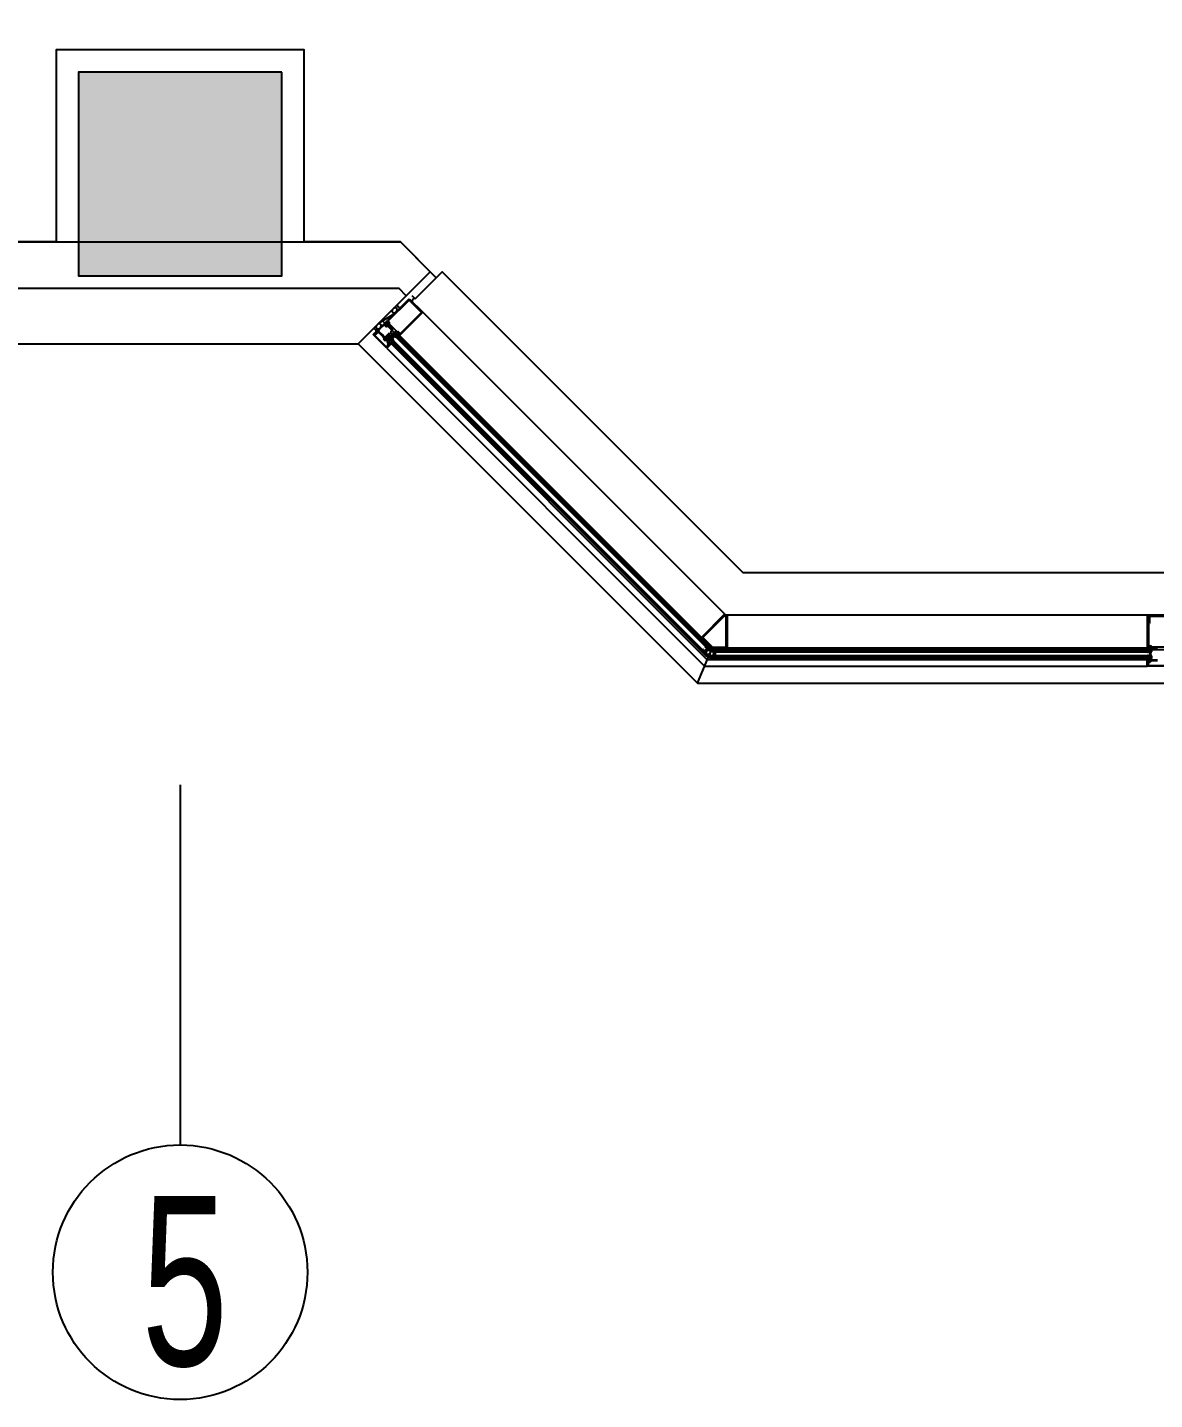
# Model space of a CAD drawing. Header units: inches. Extents: x -71 to 4528, y -885 to 4524.
# Drawn here: x 762 to 894.9, y -84.4 to 77.3 of the extents above; entities that cross this region are included whole.
import ezdxf

# ---------------------------------------------------------------- set-up
doc = ezdxf.new("R2010")
doc.units = ezdxf.units.IN
doc.header["$LTSCALE"] = 96
doc.header["$MEASUREMENT"] = 0
for name, color, linetype in [('A-Anno-Bldg', 7, 'Continuous'), ('A-Bldg-Patt', 5, 'Continuous'), ('A-Cols-Bldg', 235, 'Continuous'), ('A-Glaz-Exst', 53, 'Continuous'), ('A-Wall-Bldg', 235, 'Continuous')]:
    doc.layers.add(name, color=color, linetype=linetype)
doc.layers.add('Viewport', color=14, linetype='Continuous', plot=False)
doc.styles.add('XFINE_1-8', font='ARIALN.TTF', dxfattribs={"width": 0.8, "height": 10})

msp = doc.modelspace()

# ---------------------------------------------------------------- hatches: boundary and pattern name
at = {"layer": 'A-Bldg-Patt'}
msp.add_hatch(color=256, dxfattribs=at).paths.add_polyline_path([(792, 72), (768, 72), (768, 48), (792, 48)])

# ---------------------------------------------------------------- linework, layer by layer
at = {"layer": 'A-Anno-Bldg'}
msp.add_lwpolyline([(780, -11.98), (780, -54.43)], dxfattribs=at)
msp.add_circle((780, -69.43), 15, dxfattribs=at)
at = {"layer": 'A-Cols-Bldg'}
msp.add_lwpolyline([(792, 72), (768, 72), (768, 48), (792, 48)], close=True, dxfattribs=at)
at = {"layer": 'A-Glaz-Exst'}
for p, q in [((806.92, 45.22), (807.01, 45.31)), ((807.01, 45.31), (808.6, 43.72)), ((804.87, 43.88), (803.45, 42.46)), ((806.92, 45.22), (804.43, 42.73)), ((804.54, 42.71), (806.98, 45.15)), ((805.22, 43.52), (804.87, 43.88)), ((805, 43.92), (804.99, 43.89)), ((804.99, 43.89), (804.99, 43.87)), ((804.99, 43.87), (804.99, 43.84)), ((804.99, 43.84), (804.99, 43.82)), ((804.99, 43.82), (804.99, 43.8)), ((804.99, 43.8), (805, 43.77)), ((805.01, 43.97), (805, 43.95)), ((805, 43.95), (805, 43.92)), ((805, 43.77), (805.01, 43.75)), ((805.02, 44), (805.01, 43.97)), ((805.01, 43.75), (805.02, 43.73)), ((805.04, 44.02), (805.02, 44)), ((805.02, 43.73), (805.03, 43.72)), ((805.03, 43.72), (805.05, 43.7)), ((805.05, 44.05), (805.04, 44.02)), ((805.07, 44.07), (805.05, 44.05)), ((805.05, 43.7), (805.06, 43.68)), ((805.06, 43.68), (805.08, 43.67)), ((805.09, 44.09), (805.07, 44.07)), ((805.08, 43.67), (805.1, 43.66)), ((805.11, 44.12), (805.09, 44.09)), ((805.1, 43.66), (805.12, 43.65)), ((805.13, 44.14), (805.11, 44.12)), ((805.15, 44.16), (805.13, 44.14)), ((805.18, 44.17), (805.15, 44.16)), ((805.2, 44.19), (805.18, 44.17)), ((805.23, 44.2), (805.2, 44.19)), ((805.25, 44.21), (805.23, 44.2)), ((805.28, 44.22), (805.25, 44.21)), ((805.3, 44.23), (805.28, 44.22)), ((805.29, 43.66), (805.32, 43.67)), ((805.33, 44.23), (805.3, 44.23)), ((805.32, 43.67), (805.34, 43.68)), ((805.35, 44.24), (805.33, 44.23)), ((805.34, 43.68), (805.37, 43.69)), ((805.38, 44.24), (805.35, 44.24)), ((805.37, 43.69), (805.39, 43.71)), ((805.4, 44.24), (805.38, 44.24)), ((805.39, 43.71), (805.42, 43.72)), ((805.43, 44.23), (805.4, 44.24)), ((805.42, 43.72), (805.44, 43.74)), ((805.45, 44.22), (805.43, 44.23)), ((805.44, 43.74), (805.46, 43.76)), ((805.47, 44.22), (805.45, 44.22)), ((805.46, 43.76), (805.48, 43.78)), ((805.49, 44.21), (805.47, 44.22)), ((805.48, 43.78), (805.5, 43.81)), ((805.51, 44.19), (805.49, 44.21)), ((805.5, 43.81), (805.52, 43.83)), ((805.52, 44.18), (805.51, 44.19)), ((805.54, 44.16), (805.52, 44.18)), ((805.52, 43.83), (805.53, 43.85)), ((805.53, 43.85), (805.55, 43.88)), ((805.55, 44.14), (805.54, 44.16)), ((805.56, 44.12), (805.55, 44.14)), ((805.55, 43.88), (805.56, 43.91)), ((805.57, 44.1), (805.56, 44.12)), ((805.56, 43.91), (805.57, 43.93)), ((805.58, 44.08), (805.57, 44.1)), ((805.57, 43.96), (805.58, 43.98)), ((805.57, 43.93), (805.57, 43.96)), ((805.58, 44.06), (805.58, 44.08)), ((805.58, 44.03), (805.58, 44.06)), ((805.58, 44.01), (805.58, 44.03)), ((805.58, 43.98), (805.58, 44.01)), ((808.6, 43.72), (805.86, 40.98)), ((806, 41.25), (808.44, 43.69)), ((808.44, 43.69), (806.92, 45.22)), ((806.98, 45.15), (806.92, 45.22)), ((844.32, 8), (808.6, 43.72)), ((803.13, 42.1), (803.11, 42.07)), ((803.11, 42.07), (803.11, 42.04)), ((803.14, 42.12), (803.13, 42.1)), ((803.15, 42.15), (803.14, 42.12)), ((803.17, 42.17), (803.15, 42.15)), ((803.19, 42.19), (803.17, 42.17)), ((803.21, 42.22), (803.19, 42.19)), ((803.23, 42.24), (803.21, 42.22)), ((803.25, 42.26), (803.23, 42.24)), ((803.28, 42.27), (803.25, 42.26)), ((803.3, 42.29), (803.28, 42.27)), ((803.3, 41.6), (804.14, 42.44)), ((803.33, 42.3), (803.3, 42.29)), ((803.35, 42.32), (803.33, 42.3)), ((803.38, 42.33), (803.35, 42.32)), ((803.41, 42.33), (803.38, 42.33)), ((803.43, 42.34), (803.41, 42.33)), ((803.46, 42.34), (803.43, 42.34)), ((803.45, 42.46), (805.22, 43.52)), ((803.45, 42.46), (803.81, 42.11)), ((803.48, 42.34), (803.46, 42.34)), ((803.51, 42.34), (803.48, 42.34)), ((803.53, 42.34), (803.51, 42.34)), ((803.55, 42.33), (803.53, 42.34)), ((803.58, 42.32), (803.55, 42.33)), ((803.55, 41.74), (804.09, 42.28)), ((803.6, 42.31), (803.58, 42.32)), ((803.61, 42.3), (803.6, 42.31)), ((803.63, 42.29), (803.61, 42.3)), ((803.65, 42.27), (803.63, 42.29)), ((803.66, 42.25), (803.65, 42.27)), ((803.67, 42.23), (803.66, 42.25)), ((803.68, 42.21), (803.67, 42.23)), ((803.67, 42.03), (803.68, 42.06)), ((803.68, 42.19), (803.68, 42.21)), ((803.69, 42.16), (803.68, 42.19)), ((803.68, 42.06), (803.69, 42.09)), ((803.69, 42.14), (803.69, 42.16)), ((803.69, 42.11), (803.69, 42.14)), ((803.69, 42.09), (803.69, 42.11)), ((804.09, 42.28), (804.11, 42.26)), ((804.09, 42.19), (804.25, 42.04)), ((804.25, 42.32), (804.14, 42.44)), ((804.15, 42.42), (804.28, 42.55)), ((804.24, 42.33), (804.15, 42.42)), ((804.27, 42.1), (804.16, 42.22)), ((804.19, 42.27), (804.2, 42.28)), ((804.22, 42.18), (804.19, 42.27)), ((804.2, 42.28), (804.23, 42.23)), ((804.32, 42.14), (804.22, 42.18)), ((804.23, 42.23), (804.24, 42.24)), ((804.27, 42.57), (804.43, 42.73)), ((804.28, 42.56), (804.27, 42.57)), ((804.29, 42.2), (804.27, 42.19)), ((804.27, 42.19), (804.33, 42.16)), ((804.32, 42.56), (804.28, 42.56)), ((804.28, 42.55), (804.69, 42.15)), ((804.32, 42.51), (804.32, 42.56)), ((804.33, 42.5), (804.32, 42.51)), ((804.33, 42.16), (804.32, 42.14)), ((804.38, 42.5), (804.33, 42.5)), ((804.36, 42.08), (804.38, 42.11)), ((804.47, 42.1), (804.37, 42.2)), ((804.49, 42.08), (804.37, 42.2)), ((804.38, 42.46), (804.38, 42.5)), ((804.39, 42.45), (804.38, 42.46)), ((804.38, 42.11), (804.42, 42.06)), ((804.43, 42.73), (804.67, 42.5)), ((804.43, 42.73), (804.54, 42.62)), ((804.54, 42.49), (804.49, 42.55)), ((804.69, 42.15), (804.49, 42.08)), ((804.51, 42.33), (804.5, 42.33)), ((804.55, 42.33), (804.51, 42.33)), ((804.6, 42.43), (804.54, 42.49)), ((804.55, 42.28), (804.55, 42.33)), ((804.57, 42.27), (804.55, 42.28)), ((804.61, 42.27), (804.57, 42.27)), ((804.61, 42.23), (804.61, 42.27)), ((804.62, 42.21), (804.61, 42.23)), ((805.11, 41.72), (804.62, 42.21)), ((804.64, 42.33), (805.62, 41.35)), ((805.12, 43.65), (805.14, 43.65)), ((805.14, 43.65), (805.17, 43.64)), ((805.17, 43.64), (805.19, 43.64)), ((805.19, 43.64), (805.22, 43.64)), ((805.22, 43.64), (805.24, 43.64)), ((805.24, 43.64), (805.27, 43.65)), ((805.27, 43.65), (805.29, 43.66)), ((802.77, 41.07), (803.3, 41.6)), ((804.36, 39.47), (802.77, 41.07)), ((802.95, 41.18), (802.84, 41.07)), ((802.84, 41.07), (804.36, 39.55)), ((803.02, 41.11), (802.95, 41.18)), ((803.14, 41.37), (802.99, 41.22)), ((802.99, 41.22), (803.06, 41.15)), ((803.14, 41.37), (803.08, 41.15)), ((803.08, 41.15), (803.12, 41.11)), ((803.1, 41.99), (803.09, 41.97)), ((803.09, 41.97), (803.09, 41.94)), ((803.09, 41.94), (803.1, 41.92)), ((803.11, 42.04), (803.1, 42.02)), ((803.1, 42.02), (803.1, 41.99)), ((803.1, 41.92), (803.1, 41.89)), ((803.1, 41.89), (803.11, 41.87)), ((803.11, 41.87), (803.12, 41.85)), ((803.12, 41.85), (803.13, 41.83)), ((803.12, 41.11), (803.37, 41.35)), ((803.13, 41.83), (803.14, 41.81)), ((803.14, 41.81), (803.16, 41.8)), ((803.18, 41.34), (803.14, 41.37)), ((803.19, 41.34), (803.14, 41.37)), ((803.16, 41.8), (803.18, 41.78)), ((803.18, 41.78), (803.2, 41.77)), ((803.32, 41.57), (803.18, 41.34)), ((803.32, 41.57), (803.19, 41.34)), ((803.2, 41.77), (803.22, 41.76)), ((803.22, 41.76), (803.24, 41.76)), ((803.24, 41.76), (803.26, 41.75)), ((803.26, 41.75), (803.29, 41.75)), ((803.29, 41.75), (803.31, 41.75)), ((803.3, 41.6), (803.32, 41.57)), ((803.3, 41.6), (803.32, 41.57)), ((803.31, 41.75), (803.34, 41.75)), ((803.34, 41.75), (803.36, 41.75)), ((803.36, 41.75), (803.39, 41.76)), ((803.37, 41.35), (803.8, 40.92)), ((803.39, 41.76), (803.42, 41.77)), ((803.4, 41.49), (803.55, 41.74)), ((803.89, 41.01), (803.4, 41.49)), ((803.42, 41.77), (803.44, 41.78)), ((803.44, 41.78), (803.47, 41.79)), ((803.47, 41.79), (803.49, 41.81)), ((803.49, 41.81), (803.52, 41.82)), ((803.52, 41.82), (803.54, 41.84)), ((803.54, 41.84), (803.56, 41.86)), ((803.56, 41.86), (803.58, 41.88)), ((803.58, 41.88), (803.6, 41.91)), ((803.6, 41.91), (803.62, 41.93)), ((803.62, 41.93), (803.64, 41.96)), ((803.64, 41.96), (803.65, 41.98)), ((803.65, 41.98), (803.66, 42.01)), ((803.66, 42.01), (803.67, 42.03)), ((803.8, 40.92), (803.84, 40.92)), ((803.84, 40.92), (803.84, 40.87)), ((803.84, 40.87), (804.16, 40.55)), ((804.25, 40.64), (803.93, 40.96)), ((803.96, 40.54), (804.04, 40.62)), ((804.2, 40.3), (803.96, 40.54)), ((804.01, 40.65), (804.04, 40.67)), ((804.3, 40.36), (804.01, 40.65)), ((804.02, 40.48), (804.1, 40.56)), ((804.04, 40.67), (804.33, 40.38)), ((804.14, 40.75), (804.21, 40.83)), ((804.25, 40.64), (804.14, 40.75)), ((804.14, 40.36), (804.22, 40.44)), ((804.16, 40.55), (804.21, 40.55)), ((804.21, 40.81), (804.67, 41.28)), ((804.22, 40.8), (804.21, 40.81)), ((804.21, 40.55), (804.21, 40.51)), ((804.21, 40.51), (804.47, 40.25)), ((804.23, 40.79), (804.23, 40.79)), ((804.65, 40.24), (804.3, 40.59)), ((804.41, 40.48), (804.3, 40.59)), ((804.58, 41.02), (804.35, 40.8)), ((804.36, 40.79), (804.38, 40.81)), ((804.38, 40.83), (804.39, 40.84)), ((804.39, 40.84), (804.5, 40.86)), ((804.49, 40.56), (804.41, 40.48)), ((804.44, 40.52), (805.32, 41.4)), ((805.45, 41.27), (804.44, 40.52)), ((804.56, 40.39), (804.44, 40.52)), ((804.45, 40.7), (804.68, 40.92)), ((804.47, 40.72), (804.45, 40.7)), ((804.47, 40.55), (804.45, 40.57)), ((804.45, 40.57), (804.45, 40.57)), ((804.94, 41.01), (804.47, 40.55)), ((804.5, 40.73), (804.49, 40.72)), ((804.52, 40.85), (804.5, 40.73)), ((804.69, 40.48), (804.55, 40.35)), ((804.56, 40.39), (805.32, 41.4)), ((805.45, 41.27), (804.56, 40.39)), ((804.72, 41.06), (804.58, 41.02)), ((804.67, 41.28), (804.7, 41.18)), ((804.85, 40.67), (804.67, 40.5)), ((804.67, 40.5), (842.01, 3.16)), ((804.68, 40.92), (804.72, 41.06)), ((805.09, 40.08), (804.69, 40.48)), ((804.7, 41.18), (804.87, 41.35)), ((804.75, 40.5), (842, 3.26)), ((804.81, 40.53), (842.04, 3.3)), ((805, 41.21), (804.83, 41.04)), ((804.83, 41.04), (804.94, 41.01)), ((804.84, 40.59), (842.08, 3.35)), ((804.85, 41.46), (805.11, 41.72)), ((804.87, 41.35), (804.85, 41.37)), ((842.18, 3.34), (804.85, 40.67)), ((804.87, 40.65), (805.22, 41)), ((805.13, 40.39), (804.87, 40.65)), ((805.23, 40.91), (804.97, 40.64)), ((804.97, 40.59), (805.11, 40.45)), ((805.03, 41.19), (805, 41.21)), ((805.26, 40.85), (805.03, 40.62)), ((805.38, 41.46), (805.11, 41.19)), ((805.17, 40.44), (805.13, 40.39)), ((805.16, 40.45), (805.18, 40.46)), ((805.19, 40.46), (805.17, 40.44)), ((805.18, 40.46), (805.19, 40.46)), ((805.38, 41.2), (805.2, 41.03)), ((805.2, 41.03), (842.32, 3.91)), ((805.22, 41), (805.48, 40.75)), ((805.43, 40.76), (805.28, 40.91)), ((805.29, 41.03), (842.3, 4.02)), ((805.32, 41.4), (805.45, 41.27)), ((805.34, 41.06), (842.34, 4.06)), ((805.37, 41.12), (842.38, 4.11)), ((805.52, 41.32), (805.38, 41.46)), ((842.49, 4.09), (805.38, 41.2)), ((805.39, 41.19), (805.52, 41.31)), ((805.8, 40.78), (805.39, 41.19)), ((805.41, 40.69), (805.43, 40.71)), ((805.42, 40.69), (805.41, 40.69)), ((805.44, 40.7), (805.42, 40.69)), ((805.48, 40.75), (805.44, 40.7)), ((805.56, 41.32), (805.52, 41.32)), ((805.52, 41.31), (805.61, 41.22)), ((805.56, 41.28), (805.56, 41.32)), ((805.57, 41.26), (805.56, 41.28)), ((805.61, 41.26), (805.57, 41.26)), ((805.61, 41.22), (805.61, 41.26)), ((805.62, 41.21), (805.61, 41.22)), ((805.66, 41.26), (805.67, 41.28)), ((805.71, 41.24), (805.66, 41.26)), ((805.67, 41.28), (805.76, 41.25)), ((805.7, 41.22), (805.71, 41.24)), ((805.78, 41.25), (805.72, 41.31)), ((805.75, 41.19), (805.74, 41.18)), ((805.75, 41.09), (805.74, 41.1)), ((805.74, 41.09), (805.86, 40.98)), ((805.78, 41.14), (805.75, 41.19)), ((805.79, 41.09), (805.75, 41.09)), ((805.76, 41.25), (805.8, 41.15)), ((805.84, 41.2), (805.78, 41.25)), ((805.8, 41.15), (805.78, 41.14)), ((805.79, 41.38), (805.91, 41.25)), ((805.79, 41.04), (805.79, 41.09)), ((805.8, 41.03), (805.79, 41.04)), ((805.85, 41.03), (805.8, 41.03)), ((805.86, 40.98), (805.8, 40.78)), ((805.85, 40.99), (805.85, 41.03)), ((805.86, 40.98), (805.85, 40.99)), ((842.71, 4.12), (805.86, 40.98)), ((801, 40), (841, 0)), ((804.28, 40.38), (804.2, 40.3)), ((804.33, 40.38), (804.3, 40.36)), ((804.89, 40), (804.36, 39.47)), ((804.36, 39.55), (804.47, 39.66)), ((804.36, 39.47), (841.83, 2)), ((804.47, 39.66), (804.4, 39.73)), ((804.44, 39.83), (804.41, 39.81)), ((804.41, 39.81), (804.45, 39.78)), ((804.43, 40.09), (804.53, 39.98)), ((804.52, 39.88), (804.44, 39.83)), ((804.44, 39.77), (804.51, 39.7)), ((804.45, 39.78), (804.47, 39.8)), ((804.47, 39.8), (804.66, 39.85)), ((804.51, 39.7), (804.66, 39.85)), ((804.55, 40.35), (804.64, 40.26)), ((804.67, 40.03), (804.55, 40.14)), ((804.6, 40.21), (804.59, 40.2)), ((804.59, 40.2), (804.62, 40.1)), ((804.63, 40.16), (804.6, 40.21)), ((804.62, 40.1), (804.72, 40.07)), ((804.64, 40.17), (804.63, 40.16)), ((804.64, 39.89), (804.86, 40.03)), ((804.64, 39.89), (804.83, 40.01)), ((804.66, 39.85), (804.64, 39.89)), ((804.66, 39.85), (804.64, 39.89)), ((804.68, 40.12), (804.69, 40.13)), ((804.73, 40.09), (804.68, 40.12)), ((804.72, 40.07), (804.73, 40.09)), ((804.77, 40.13), (804.89, 40.01)), ((804.83, 40.06), (804.77, 40.12)), ((804.83, 40.01), (804.83, 40.06)), ((804.86, 40.03), (804.89, 40)), ((804.89, 40.01), (805.09, 40.08)), ((842.14, 2.76), (804.89, 40.01)), ((841.45, 5.39), (844.19, 8.13)), ((844.19, 8.13), (844.32, 8)), ((844.19, 7.95), (841.62, 5.39)), ((844.26, 7.88), (844.19, 7.95)), ((844.37, 7.88), (844.26, 7.88)), ((894.01, 8), (844.32, 8)), ((844.32, 8), (844.5, 8)), ((844.37, 4.25), (844.37, 7.88)), ((844.5, 8), (844.5, 4.12)), ((906.01, 8), (894.01, 8)), ((894.01, 8), (894.01, 7)), ((894.01, 7.01), (894.14, 7.01)), ((894.01, 7.01), (894.01, 4.14)), ((894.01, 7), (894.08, 7)), ((894.14, 7.06), (894.14, 7.88)), ((894.14, 7.88), (905.89, 7.88)), ((894.14, 7.01), (894.14, 7.7)), ((894.14, 6.84), (894.14, 4.4)), ((894.2, 7.76), (894.26, 7.76)), ((894.26, 7.76), (894.26, 7.01)), ((842.04, 4.79), (841.45, 5.39)), ((841.71, 5.12), (841.59, 5)), ((841.59, 5), (841.65, 4.93)), ((841.62, 5.39), (842.76, 4.25)), ((841.65, 4.93), (841.69, 4.97)), ((841.69, 4.97), (841.75, 4.9)), ((841.78, 5.06), (841.71, 5.12)), ((841.75, 4.9), (841.72, 4.86)), ((841.72, 4.86), (841.78, 4.8)), ((841.73, 5.01), (841.78, 5.06)), ((841.8, 4.95), (841.73, 5.01)), ((841.84, 4.99), (841.8, 4.95)), ((841.91, 4.93), (841.84, 4.99)), ((841.86, 4.88), (841.91, 4.93)), ((841.93, 4.82), (841.86, 4.88)), ((841.98, 4.86), (841.93, 4.82)), ((842.04, 4.79), (841.98, 4.86)), ((841, 0), (842.71, 4.12)), ((841.65, 3.96), (841.6, 3.92)), ((841.6, 3.92), (841.86, 3.66)), ((841.67, 3.98), (841.65, 3.96)), ((841.66, 3.95), (841.68, 3.97)), ((841.8, 3.76), (841.66, 3.9)), ((841.68, 3.97), (841.67, 3.98)), ((841.78, 4.8), (841.82, 4.84)), ((841.82, 4.84), (841.89, 4.77)), ((842.06, 4.05), (841.83, 3.82)), ((841.89, 4.77), (841.85, 4.73)), ((841.85, 4.73), (841.91, 4.67)), ((842.12, 4.02), (841.85, 3.76)), ((841.86, 3.66), (842.21, 4.01)), ((841.91, 4.23), (841.9, 4.21)), ((841.9, 4.2), (841.92, 4.22)), ((841.9, 4.21), (841.9, 4.2)), ((841.91, 4.67), (841.95, 4.71)), ((841.96, 4.27), (841.91, 4.23)), ((841.95, 4.71), (842, 4.66)), ((842.21, 4.01), (841.96, 4.27)), ((841.97, 4.22), (842.12, 4.07)), ((842, 4.75), (842.04, 4.79)), ((842, 4.75), (842.04, 4.79)), ((842.05, 4.7), (842, 4.75)), ((842.07, 4.68), (842, 4.75)), ((842.01, 3.16), (842.18, 3.34)), ((842.04, 4.66), (842.05, 4.66)), ((842.04, 3.62), (842.05, 3.65)), ((842.04, 3.6), (842.04, 3.62)), ((842.04, 3.57), (842.04, 3.6)), ((842.04, 3.55), (842.04, 3.57)), ((842.05, 3.53), (842.04, 3.55)), ((842.05, 3.67), (842.06, 3.69)), ((842.05, 3.65), (842.05, 3.67)), ((842.05, 3.51), (842.05, 3.53)), ((842.06, 3.48), (842.05, 3.51)), ((842.06, 3.69), (842.07, 3.72)), ((842.07, 3.46), (842.06, 3.48)), ((842.11, 4.72), (842.07, 4.68)), ((842.07, 3.72), (842.08, 3.74)), ((842.08, 3.45), (842.07, 3.46)), ((842.08, 3.74), (842.09, 3.76)), ((842.09, 3.43), (842.08, 3.45)), ((842.09, 3.76), (842.1, 3.78)), ((842.1, 3.41), (842.09, 3.43)), ((842.1, 3.78), (842.12, 3.8)), ((842.12, 3.4), (842.1, 3.41)), ((842.71, 4.12), (842.11, 4.72)), ((842.12, 3.8), (842.13, 3.82)), ((842.13, 3.39), (842.12, 3.4)), ((842.13, 3.82), (842.15, 3.83)), ((842.15, 3.38), (842.13, 3.39)), ((842.15, 3.83), (842.17, 3.85)), ((842.17, 3.37), (842.15, 3.38)), ((842.17, 3.85), (842.19, 3.86)), ((842.19, 3.36), (842.17, 3.37)), ((842.19, 3.86), (842.2, 3.87)), ((842.2, 3.36), (842.19, 3.36)), ((842.2, 3.87), (842.22, 3.88)), ((842.22, 3.36), (842.2, 3.36)), ((842.22, 3.88), (842.24, 3.89)), ((842.24, 3.36), (842.22, 3.36)), ((842.24, 3.89), (842.26, 3.89)), ((842.26, 3.36), (842.24, 3.36)), ((842.26, 3.89), (842.28, 3.9)), ((842.28, 3.36), (842.26, 3.36)), ((842.28, 3.9), (842.3, 3.9)), ((842.3, 3.37), (842.28, 3.36)), ((842.3, 3.9), (842.32, 3.9)), ((842.32, 3.38), (842.3, 3.37)), ((842.32, 3.91), (842.49, 4.09)), ((842.32, 3.9), (842.34, 3.89)), ((842.34, 3.39), (842.32, 3.38)), ((842.34, 3.89), (842.36, 3.89)), ((842.36, 3.4), (842.34, 3.39)), ((842.36, 3.89), (842.38, 3.88)), ((842.38, 3.41), (842.36, 3.4)), ((842.38, 3.88), (842.4, 3.87)), ((842.4, 3.43), (842.38, 3.41)), ((842.4, 3.87), (842.41, 3.86)), ((842.41, 3.45), (842.4, 3.43)), ((842.41, 3.86), (842.43, 3.85)), ((842.43, 3.47), (842.41, 3.45)), ((842.43, 3.85), (842.44, 3.83)), ((842.44, 3.49), (842.43, 3.47)), ((842.44, 3.83), (842.45, 3.82)), ((842.45, 3.51), (842.44, 3.49)), ((842.45, 3.46), (842.44, 3.44)), ((842.44, 3.44), (842.44, 3.41)), ((842.44, 3.41), (842.44, 3.39)), ((842.44, 3.39), (842.45, 3.37)), ((842.45, 3.82), (842.46, 3.8)), ((842.46, 3.53), (842.45, 3.51)), ((842.46, 3.51), (842.45, 3.48)), ((842.45, 3.48), (842.45, 3.46)), ((842.45, 3.37), (842.45, 3.35)), ((842.45, 3.35), (842.46, 3.33)), ((842.46, 3.8), (842.47, 3.78)), ((842.47, 3.55), (842.46, 3.53)), ((842.47, 3.55), (842.46, 3.53)), ((842.46, 3.53), (842.46, 3.51)), ((842.46, 3.33), (842.46, 3.31)), ((842.46, 3.31), (842.47, 3.29)), ((842.47, 3.78), (842.48, 3.76)), ((842.48, 3.58), (842.47, 3.55)), ((842.48, 3.57), (842.47, 3.55)), ((842.47, 3.29), (842.48, 3.27)), ((842.48, 3.76), (842.49, 3.74)), ((842.49, 3.6), (842.48, 3.58)), ((842.5, 3.59), (842.48, 3.57)), ((842.48, 3.27), (842.5, 3.25)), ((842.49, 3.74), (842.49, 3.72)), ((842.49, 3.72), (842.49, 3.69)), ((842.49, 3.69), (842.49, 3.67)), ((842.49, 3.67), (842.49, 3.65)), ((842.49, 3.65), (842.49, 3.62)), ((842.49, 3.62), (842.49, 3.6)), ((842.51, 3.61), (842.5, 3.59)), ((842.5, 3.25), (842.51, 3.24)), ((842.52, 3.63), (842.51, 3.61)), ((842.51, 3.24), (842.52, 3.23)), ((842.54, 3.65), (842.52, 3.63)), ((842.56, 3.67), (842.54, 3.65)), ((842.58, 3.68), (842.56, 3.67)), ((842.59, 3.69), (842.58, 3.68)), ((842.61, 3.7), (842.59, 3.69)), ((842.63, 3.71), (842.61, 3.7)), ((842.65, 3.72), (842.63, 3.71)), ((842.67, 3.72), (842.65, 3.72)), ((842.69, 3.73), (842.67, 3.72)), ((842.71, 3.73), (842.69, 3.73)), ((843.56, 4.12), (842.71, 4.12)), ((842.73, 3.73), (842.71, 3.73)), ((842.75, 3.73), (842.73, 3.73)), ((842.77, 3.72), (842.75, 3.73)), ((842.75, 3.23), (842.77, 3.24)), ((842.76, 4.25), (844.37, 4.25)), ((842.79, 3.71), (842.77, 3.72)), ((842.77, 3.24), (842.79, 3.26)), ((842.8, 3.7), (842.79, 3.71)), ((842.79, 3.26), (842.8, 3.27)), ((842.82, 3.69), (842.8, 3.7)), ((842.8, 3.27), (842.82, 3.29)), ((842.84, 3.68), (842.82, 3.69)), ((842.82, 3.29), (842.83, 3.31)), ((842.83, 3.31), (842.85, 3.33)), ((842.84, 3.7), (842.84, 3.95)), ((842.84, 3.7), (842.84, 3.95)), ((894.56, 3.95), (842.84, 3.95)), ((842.84, 3.7), (894.56, 3.7)), ((842.85, 3.67), (842.84, 3.68)), ((842.86, 3.65), (842.85, 3.67)), ((842.85, 3.33), (842.86, 3.35)), ((842.87, 3.63), (842.86, 3.65)), ((842.86, 3.35), (842.87, 3.37)), ((842.88, 3.62), (842.87, 3.63)), ((842.87, 3.37), (842.88, 3.39)), ((842.89, 3.6), (842.88, 3.62)), ((842.88, 3.39), (842.89, 3.42)), ((842.89, 3.58), (842.89, 3.6)), ((842.9, 3.55), (842.89, 3.58)), ((842.89, 3.44), (842.9, 3.46)), ((842.89, 3.42), (842.89, 3.44)), ((842.9, 3.88), (894.5, 3.88)), ((842.9, 3.82), (894.5, 3.82)), ((842.9, 3.76), (894.5, 3.76)), ((842.9, 3.53), (842.9, 3.55)), ((842.9, 3.51), (842.9, 3.53)), ((842.9, 3.49), (842.9, 3.51)), ((842.9, 3.46), (842.9, 3.49)), ((842.94, 3.2), (842.94, 3.7)), ((842.94, 3.7), (843.3, 3.7)), ((843.01, 3.63), (843.01, 3.26)), ((843.25, 3.67), (843.05, 3.67)), ((843.07, 3.61), (843.07, 3.28)), ((843.29, 3.61), (843.29, 3.63)), ((843.3, 3.61), (843.29, 3.61)), ((843.29, 3.26), (843.29, 3.28)), ((843.29, 3.28), (843.3, 3.28)), ((843.3, 3.7), (843.3, 3.63)), ((843.3, 3.63), (843.3, 3.61)), ((843.3, 3.28), (843.3, 3.26)), ((843.3, 3.26), (843.3, 3.2)), ((894.01, 4.12), (843.4, 4.12)), ((843.56, 4.06), (843.56, 4.12)), ((843.66, 4.06), (843.56, 4.06)), ((843.59, 4.06), (843.66, 4.06)), ((843.66, 4), (843.59, 4)), ((843.66, 4.06), (843.66, 4.12)), ((843.66, 4.12), (843.75, 4.12)), ((844.5, 4.12), (843.66, 4.12)), ((843.66, 4.12), (843.66, 4.06)), ((843.66, 3.95), (843.66, 4)), ((843.75, 3.95), (843.66, 3.95)), ((843.75, 4.12), (843.75, 4.06)), ((843.75, 4.06), (843.84, 4.06)), ((843.84, 4), (843.75, 4)), ((843.75, 4), (843.75, 3.95)), ((843.84, 4.06), (843.84, 4.12)), ((843.84, 4.12), (843.94, 4.12)), ((843.84, 3.95), (843.84, 4)), ((843.94, 3.95), (843.84, 3.95)), ((843.94, 4.12), (843.94, 4.06)), ((843.94, 4.06), (844.03, 4.06)), ((844.03, 4), (843.94, 4)), ((843.94, 4), (843.94, 3.95)), ((844.03, 4.06), (844.03, 4.12)), ((844.03, 4.12), (844.12, 4.12)), ((844.03, 3.95), (844.03, 4)), ((844.12, 3.95), (844.03, 3.95)), ((844.12, 4.12), (844.12, 3.95)), ((894.01, 4.13), (893.92, 3.95)), ((893.92, 3.95), (894.49, 3.95)), ((894.18, 4.14), (894.01, 4.14)), ((894.18, 4.13), (894.01, 4.13)), ((894.45, 3.69), (894.09, 3.69)), ((894.09, 3.69), (894.09, 3.63)), ((894.09, 3.63), (894.09, 3.61)), ((894.09, 3.61), (894.1, 3.61)), ((894.1, 3.28), (894.09, 3.28)), ((894.09, 3.28), (894.09, 3.26)), ((894.09, 3.26), (894.09, 3.2)), ((894.1, 3.61), (894.1, 3.63)), ((894.1, 3.26), (894.1, 3.28)), ((894.14, 4.4), (894.39, 4.4)), ((894.14, 3.67), (894.34, 3.67)), ((894.34, 4.28), (894.18, 4.28)), ((894.27, 4.25), (894.18, 4.21)), ((894.18, 4.21), (894.18, 4.19)), ((894.18, 4.19), (894.24, 4.21)), ((894.24, 4.21), (894.24, 4.19)), ((894.36, 4.21), (894.27, 4.25)), ((894.3, 4.19), (894.3, 4.21)), ((894.3, 4.21), (894.36, 4.19)), ((894.31, 3.61), (894.31, 3.28)), ((895.21, 4.14), (894.34, 4.14)), ((894.36, 4.19), (894.36, 4.21)), ((894.49, 4.13), (894.36, 4.13)), ((894.38, 3.63), (894.38, 3.26)), ((894.45, 3.2), (894.45, 3.69)), ((894.49, 3.95), (894.49, 4.13)), ((894.51, 4.28), (894.51, 4.26)), ((894.51, 4.26), (905.51, 4.26)), ((894.56, 3.7), (894.56, 3.95)), ((841.83, 2), (894.01, 2)), ((894.2, 2.76), (842.14, 2.76)), ((842.52, 3.23), (842.54, 3.22)), ((842.53, 2.95), (842.53, 3.2)), ((894.56, 3.2), (842.53, 3.2)), ((842.53, 2.95), (842.53, 3.2)), ((842.53, 2.95), (894.56, 2.95)), ((842.54, 3.22), (842.56, 3.21)), ((842.56, 3.21), (842.57, 3.2)), ((842.57, 3.2), (842.59, 3.2)), ((842.59, 3.2), (842.61, 3.19)), ((842.59, 3.13), (894.5, 3.13)), ((842.59, 3.07), (894.5, 3.07)), ((842.59, 3.01), (894.5, 3.01)), ((842.61, 3.19), (842.63, 3.19)), ((842.63, 3.19), (842.65, 3.19)), ((842.65, 3.19), (842.67, 3.2)), ((842.67, 3.2), (842.69, 3.2)), ((842.69, 3.2), (842.71, 3.21)), ((842.71, 3.21), (842.73, 3.22)), ((842.73, 3.22), (842.75, 3.23)), ((843.3, 3.2), (842.94, 3.2)), ((843.05, 3.22), (843.25, 3.22)), ((894.01, 2.76), (893.92, 2.95)), ((893.92, 2.95), (894.49, 2.95)), ((894.18, 2.76), (894.01, 2.76)), ((894.01, 2.75), (894.04, 2.75)), ((894.01, 2), (894.01, 2.75)), ((906.01, 2), (894.01, 2)), ((894.04, 2.75), (894.11, 2.49)), ((894.06, 2.72), (894.09, 2.75)), ((894.11, 2.49), (894.06, 2.72)), ((894.11, 2.49), (894.06, 2.48)), ((894.06, 2.48), (894.06, 2.27)), ((894.06, 2.27), (894.16, 2.27)), ((894.16, 2.22), (894.06, 2.22)), ((894.06, 2.22), (894.06, 2.06)), ((894.06, 2.06), (905.96, 2.06)), ((894.07, 2.48), (894.11, 2.49)), ((894.15, 2.32), (894.07, 2.48)), ((894.09, 3.2), (894.45, 3.2)), ((894.09, 2.75), (894.1, 2.75)), ((894.1, 2.75), (894.14, 2.72)), ((894.34, 3.22), (894.14, 3.22)), ((894.14, 2.72), (894.17, 2.75)), ((894.23, 2.32), (894.15, 2.32)), ((894.17, 2.75), (894.18, 2.75)), ((894.18, 2.69), (894.18, 2.7)), ((894.18, 2.7), (894.24, 2.69)), ((894.27, 2.64), (894.18, 2.69)), ((894.18, 2.61), (894.34, 2.61)), ((894.19, 2.44), (894.23, 2.32)), ((894.24, 2.69), (894.24, 2.7)), ((894.38, 2.52), (894.25, 2.52)), ((894.36, 2.69), (894.27, 2.64)), ((894.3, 2.7), (894.3, 2.69)), ((894.3, 2.69), (894.36, 2.7)), ((894.34, 2.75), (894.35, 2.75)), ((894.35, 2.75), (894.39, 2.72)), ((894.49, 2.76), (894.36, 2.76)), ((894.36, 2.7), (894.36, 2.69)), ((894.39, 2.72), (894.42, 2.75)), ((894.42, 2.75), (894.43, 2.75)), ((894.43, 2.75), (894.46, 2.72)), ((895.23, 2.62), (894.44, 2.62)), ((894.46, 2.72), (894.49, 2.75)), ((894.49, 2.95), (894.49, 2.76)), ((894.49, 2.75), (895.23, 2.75)), ((894.56, 2.95), (894.56, 3.2)), ((841, 0), (899.76, 0))]:
    msp.add_line(p, q, dxfattribs=at)
for centre, radius, start, end in [((807.62, 45.05), 0.276, 69.9, 200.1), ((805.93, 44.59), 0.333, 176.425, 273.575), ((804.25, 42.19), 0.155, 152.4471, 179.4804), ((804.25, 42.19), 0.093, 92.4639, 165.3306), ((804.2, 42.29), 0.0615, 315, 45), ((804.24, 42.3), 0.0177, 272.5887, 45.0887), ((804.25, 42.19), 0.154, 270.1682, 314.8515), ((804.25, 42.19), 0.093, 284.6695, 357.5361), ((804.33, 42.15), 0.0621, 45, 135), ((804.36, 42.19), 0.0184, 45.8595, 178.3595), ((804.4, 42.46), 0.0183, 224.7561, 356.3561), ((804.51, 42.46), 0.0928, 103.9393, 176.8393), ((804.45, 42.08), 0.0311, 225, 315), ((804.45, 42.08), 0.0311, 315, 45), ((804.52, 42.35), 0.0176, 94.6633, 226.2633), ((804.51, 42.46), 0.0933, 273.5494, 346.4494), ((804.59, 42.67), 0.0621, 135, 225), ((804.51, 42.46), 0.187, 315.2312, 346.1145), ((804.6, 42.43), 0.093, 346.1658, 44.8824), ((802.79, 41.44), 0.333, 356.425, 93.575), ((803.04, 41.13), 0.0249, 225, 315), ((803.04, 41.13), 0.0255, 315, 45), ((803.91, 40.98), 0.0311, 315, 135), ((804.25, 40.82), 0.0392, 167.8487, 225.2654), ((804.29, 40.86), 0.0925, 225, 315), ((804.3, 40.85), 0.0932, 225, 315), ((804.27, 40.62), 0.0397, 314.5018, 134.5018), ((804.27, 40.62), 0.0307, 314.3563, 134.3563), ((804.39, 40.82), 0.0145, 135, 225), ((804.51, 40.64), 0.0925, 135, 225), ((804.52, 40.63), 0.0925, 135, 225), ((804.48, 40.59), 0.0392, 224.7346, 282.1513), ((804.48, 40.73), 0.0152, 225, 315), ((804.51, 40.85), 0.0148, 347.9833, 102.0167), ((804.89, 41.41), 0.0621, 135, 225), ((804.99, 40.62), 0.0352, 135, 225), ((804.99, 40.66), 0.0605, 242.6614, 314.7114), ((805.07, 41.23), 0.0615, 225, 315), ((805.14, 40.47), 0.0352, 225, 315), ((805.26, 40.88), 0.0352, 45, 135), ((805.22, 40.89), 0.0598, 314.3819, 26.4319), ((805.4, 40.74), 0.0352, 315, 45), ((805.65, 41.27), 0.0621, 225, 315), ((805.75, 41.22), 0.186, 103.3938, 134.2772), ((805.64, 41.23), 0.0183, 224.7561, 356.3561), ((805.75, 41.22), 0.0928, 103.9393, 176.8393), ((805.72, 41.31), 0.093, 45.1176, 103.8342), ((805.79, 41.14), 0.0621, 135, 225), ((805.75, 41.11), 0.0178, 93.0387, 224.6387), ((805.75, 41.22), 0.0927, 273.8758, 346.7758), ((805.96, 41.3), 0.0621, 225, 315), ((804.42, 39.75), 0.0249, 45, 135), ((804.42, 39.75), 0.0249, 135, 225), ((804.64, 40.11), 0.218, 143.1322, 186.7822), ((804.49, 39.94), 0.0621, 300.0931, 45.0931), ((804.64, 40.12), 0.093, 92.4639, 165.3306), ((804.6, 40.21), 0.0621, 315, 45), ((804.64, 40.23), 0.0182, 273.194, 45.694), ((804.64, 40.12), 0.093, 284.6695, 357.5361), ((804.73, 40.08), 0.0615, 45, 135), ((804.76, 40.11), 0.0182, 44.306, 176.806), ((894.08, 7.06), 0.0615, 270, 0), ((894.2, 7.7), 0.0625, 90, 180), ((893.34, 7.55), 1.07, 318.1339, 329.5005), ((841.34, 5.37), 0.111, 260.7009, 8.4176), ((841.68, 3.93), 0.0352, 135, 225), ((841.83, 3.78), 0.0352, 225, 315), ((841.87, 3.78), 0.0605, 135.2886, 207.3386), ((841.95, 4.19), 0.0352, 45, 135), ((842.02, 4.68), 0.0311, 225, 315), ((842.02, 4.68), 0.0311, 315, 45), ((842.1, 4.01), 0.0598, 63.5681, 135.6181), ((842.09, 4.05), 0.0352, 315, 45), ((843.05, 3.63), 0.0352, 90, 180), ((843.05, 3.26), 0.0352, 180, 270), ((843.01, 3.61), 0.0601, 359.4207, 71.4707), ((843.01, 3.28), 0.0595, 288.0653, 0.1153), ((843.25, 3.63), 0.0352, 0, 90), ((843.25, 3.26), 0.0352, 270, 0), ((843.59, 4.03), 0.0308, 90.9094, 180.9094), ((843.59, 4.03), 0.0308, 179.0906, 269.0906), ((844.56, 4.04), 0.111, 126.7262, 234.5262), ((894.14, 3.63), 0.0352, 90, 180), ((894.14, 3.26), 0.0352, 180, 270), ((894.26, 4.23), 0.0926, 149.6822, 222.5488), ((894.18, 4.19), 0.062, 270.4511, 0.4511), ((894.18, 4.16), 0.0181, 269.4455, 41.9455), ((894.36, 4.19), 0.0625, 180, 270), ((894.38, 3.61), 0.0601, 108.5293, 180.5793), ((894.38, 3.28), 0.0601, 179.4207, 251.4707), ((894.26, 4.23), 0.0926, 317.4512, 30.3178), ((894.34, 4.16), 0.0181, 138.0546, 270.5546), ((894.34, 3.63), 0.0352, 0, 90), ((894.34, 3.26), 0.0352, 270, 0), ((894.39, 4.28), 0.125, 0, 90), ((841.94, 2.26), 0.902, 49.3013, 85.8847), ((894.16, 2.24), 0.0244, 0, 90), ((894.16, 2.24), 0.0249, 271.1233, 1.1233), ((894.26, 2.66), 0.0934, 137.5049, 210.3715), ((894.18, 2.7), 0.062, 359.5489, 89.5489), ((894.18, 2.73), 0.0181, 318.0546, 90.5546), ((894.25, 2.45), 0.0623, 89.7243, 194.7243), ((894.36, 2.7), 0.0625, 90, 180), ((894.34, 2.73), 0.0181, 89.4455, 221.9455), ((894.26, 2.66), 0.0934, 329.6285, 42.4951), ((894.26, 2.66), 0.187, 311.3891, 350.2391)]:
    msp.add_arc(centre, radius, start, end, dxfattribs=at)
at = {"layer": 'A-Wall-Bldg'}
for p, q in [((807.71, 45.31), (810.18, 47.77)), ((805.82, 46.5), (758.99, 46.5)), ((800.99, 40), (806.65, 45.66)), ((806.65, 45.66), (805.82, 46.5)), ((807.71, 45.31), (807.36, 45.66)), ((758.99, 40), (800.99, 40))]:
    msp.add_line(p, q, dxfattribs=at)
msp.add_lwpolyline([(1485.38, 11.99), (1478, 11.99), (1478, 12.99), (1162.01, 12.99), (1162.01, 11.99), (1154.63, 11.99), (1154.63, 34.62), (1125.38, 34.62), (1125.38, 11.99), (1118, 11.99), (1118, 12.99), (846.38, 12.99), (810.89, 48.48), (810.18, 47.77), (805.97, 51.99), (794.62, 51.99), (794.62, 74.62), (765.37, 74.62), (765.37, 51.99), (757.99, 51.99)], dxfattribs=at)
at = {"layer": 'Viewport'}
msp.add_lwpolyline([(3.95, 1119), (3.95, 789.06), (11.99, 789.06), (11.99, 751.96), (15.03, 749), (9.35, 743.31), (361.48, 391.18), (367.17, 396.87), (396.87, 367.17), (391.18, 361.48), (708.71, 43.95), (758.99, 43.95), (758.99, 51.99), (805.97, 51.99), (809.47, 48.48), (803.79, 42.79), (842.64, 3.95), (1119.01, 3.95), (1119.01, 11.99), (1161, 11.99), (1161, 3.95), (1479, 3.95)], dxfattribs=at)

# ---------------------------------------------------------------- texts
at = {"layer": 'A-Anno-Bldg', "insert": (764.42, -80.71), "char_height": 20, "attachment_point": 7, "style": 'XFINE_1-8'}
msp.add_mtext_dynamic_manual_height_columns('\\pi11.03;5', width=30.758, gutter_width=50, heights=[0], dxfattribs=at)

doc.saveas('drawing.dxf')
